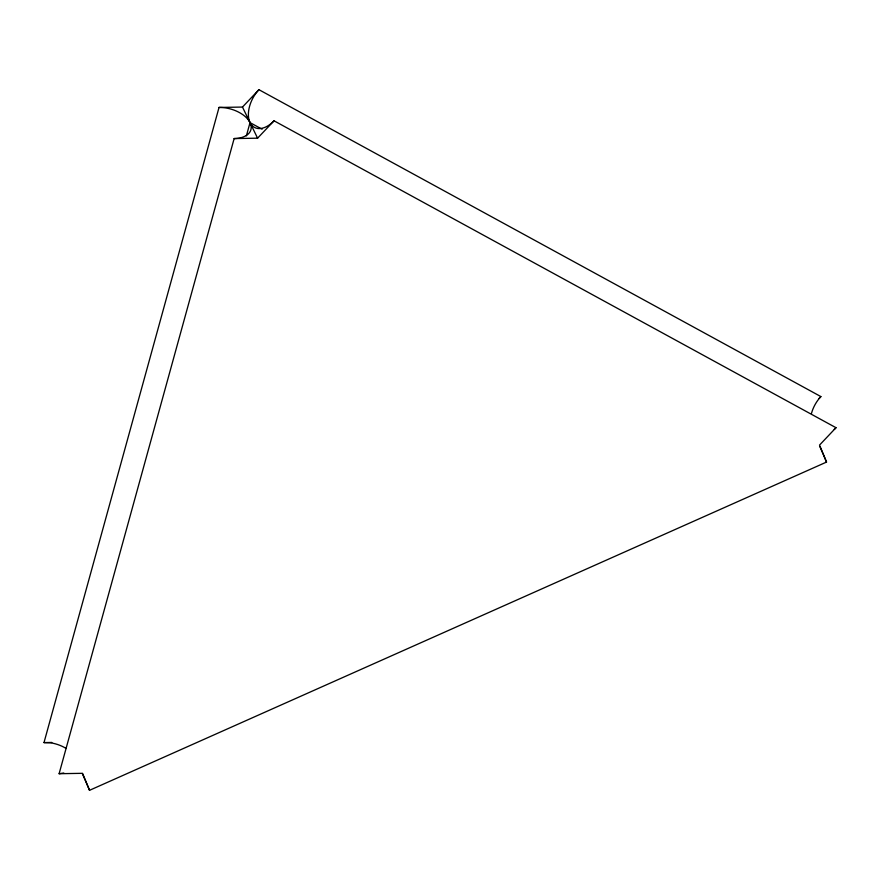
<?xml version="1.0" encoding="UTF-8"?>
<svg xmlns="http://www.w3.org/2000/svg" width="880" height="880" viewBox="0 0 880 880"><rect width="100%" height="100%" fill="white"/><g stroke="black" fill="none" stroke-linecap="round" stroke-linejoin="round"><path stroke-width="1.32" d="M66.143 748.462A25.223 14.575 15.4 0 0 50.391 742.786L44 742.588L219.032 107.448L242.473 107.063L258.929 89.683L820.886 396.583A25.223 15.356 -61.4 0 0 811.47 413.424M219.032 107.448A25.223 14.575 15.4 0 1 250.03 122.617A25.223 15.356 -61.4 0 0 274.032 120.802L836 427.702L819.544 445.082L826.529 462.077L89.529 790.317L82.544 773.322L59.114 773.707L234.146 138.567A25.223 14.575 15.4 0 0 250.03 122.617A25.223 15.356 -61.4 0 1 258.929 89.683M246.378 135.85L250.03 122.617L262.086 129.206M234.146 138.567L257.587 138.182L274.032 120.802M819.06 398.508L820.886 396.583M59.114 773.707L63.811 773.025M44 742.588L51.81 742.456M242.473 107.063L257.587 138.182M819.907 446.699A25.223 0.781 66 0 1 826.529 462.077M836 427.702A25.223 15.356 -61.4 0 1 834.24 429.429M82.379 773.751A25.223 0.781 66 0 1 89.529 790.317"/></g></svg>
